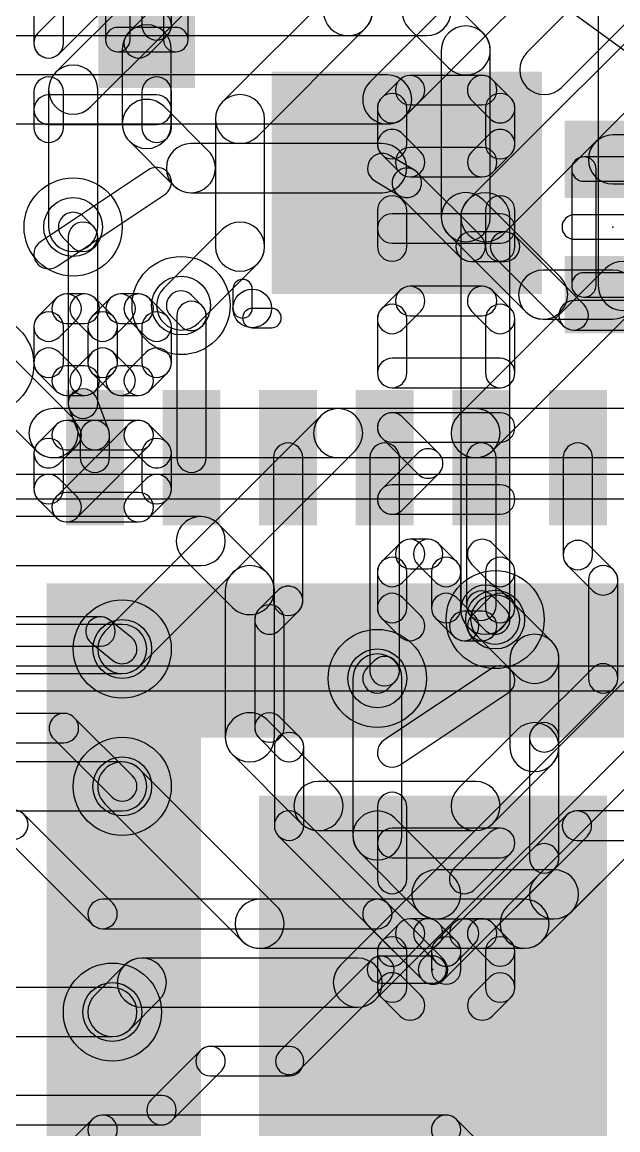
# Model space of a CAD drawing. Extents: x 0 to 2.5, y 0 to 3.1.
# Drawn here: x 0.5023 to 0.6237, y 2.558 to 2.7838 of the extents above; entities that cross this region are included whole.
import ezdxf

# ---------------------------------------------------------------- set-up
doc = ezdxf.new("R2010")
doc.units = 0
for name, color, linetype in [('1', 22, 'CONTINUOUS'), ('15', 6, 'CONTINUOUS'), ('16', 175, 'CONTINUOUS'), ('18', 82, 'CONTINUOUS'), ('19', 53, 'CONTINUOUS'), ('2', 4, 'CONTINUOUS'), ('21', 253, 'CONTINUOUS'), ('22', 253, 'CONTINUOUS'), ('23', 7, 'CONTINUOUS'), ('24', 7, 'CONTINUOUS'), ('31', 253, 'CONTINUOUS'), ('32', 253, 'CONTINUOUS'), ('46', 140, 'CONTINUOUS')]:
    doc.layers.add(name, color=color, linetype=linetype)

# ---------------------------------------------------------------- blocks, each defined once
blk = doc.blocks.new('RECT')
blk.add_solid([(-0.5, -0.5), (0.5, -0.5), (-0.5, 0.5), (0.5, 0.5)])
blk = doc.blocks.new('ROUNDV')
blk.add_circle((0, 0), 0.5)

msp = doc.modelspace()

# ---------------------------------------------------------------- linework, layer by layer
at = {"layer": '1'}
for points in [[(0.632973, 2.866793, 1), (0.633169, 2.871789, 0.267949), (0.356626, 2.726295, 1), (0.360854, 2.723627, -0.267949)], [(0.578976, 2.811574), (0.66559, 2.748582, 1), (0.669119, 2.753434), (0.582505, 2.816426, 1)], [(0.52274, 2.77822), (0.52274, 2.763, 1), (0.53274, 2.763), (0.53274, 2.77822, 1)], [(0.524205, 2.759464), (0.533205, 2.750464, 1), (0.540276, 2.757536), (0.531276, 2.766536, 1)], [(0.53674, 2.749), (0.575732, 2.749, 1), (0.575732, 2.759), (0.53674, 2.759, 1)], [(0.574194, 2.751425), (0.579201, 2.748433, 1), (0.582279, 2.753583), (0.577271, 2.756575, 1)], [(0.595869, 2.740121), (0.582861, 2.753129, 1), (0.578619, 2.748887), (0.591627, 2.735879, 1)], [(0.516861, 2.742121), (0.514861, 2.744121, 1), (0.510619, 2.739879), (0.512619, 2.737879, 1)], [(0.51774, 2.706), (0.51774, 2.74, 1), (0.51174, 2.74), (0.51174, 2.706, 1)], [(0.60074, 2.741), (0.593748, 2.741, 1), (0.593748, 2.735), (0.60074, 2.735, 1)], [(0.616861, 2.726121), (0.602861, 2.740121, 1), (0.598619, 2.735879), (0.612619, 2.721879, 1)], [(0.53898, 2.726003), (0.536861, 2.728121, 1), (0.532619, 2.723879), (0.534737, 2.721761, 1)], [(0.539858, 2.695), (0.539858, 2.723882, 1), (0.533858, 2.723882), (0.533858, 2.695, 1)], [(0.62674, 2.727), (0.61474, 2.727, 1), (0.61474, 2.721), (0.62674, 2.721, 1)], [(0.519979, 2.700628), (0.517546, 2.707061, 1), (0.511934, 2.704939), (0.514367, 2.698506, 1)], [(0.520173, 2.695), (0.520173, 2.699567, 1), (0.514173, 2.699567), (0.514173, 2.695, 1)], [(0.553543, 2.695), (0.553543, 2.665803, 1), (0.559543, 2.665803), (0.559543, 2.695, 1)], [(0.573228, 2.695), (0.573228, 2.651488, 1), (0.579228, 2.651488), (0.579228, 2.695, 1)], [(0.592913, 2.695), (0.592913, 2.664827, 1), (0.598913, 2.664827), (0.598913, 2.695, 1)], [(0.612598, 2.695), (0.612598, 2.675142, 1), (0.618598, 2.675142), (0.618598, 2.695, 1)], [(0.613477, 2.67302), (0.618619, 2.667879, 1), (0.622861, 2.672121), (0.61772, 2.677263, 1)], [(0.61774, 2.67), (0.61774, 2.65, 1), (0.62374, 2.65), (0.62374, 2.67, 1)], [(0.554422, 2.667924), (0.550619, 2.664121, 1), (0.554861, 2.659879), (0.558665, 2.663682, 1)], [(0.593792, 2.662705), (0.596619, 2.659879, 1), (0.600861, 2.664121), (0.598035, 2.666948, 1)], [(0.54974, 2.662), (0.54974, 2.64, 1), (0.55574, 2.64), (0.55574, 2.662, 1)], [(0.48174, 2.656567), (0.518307, 2.656567, 1), (0.518307, 2.662567), (0.48174, 2.662567, 1)], [(0.516426, 2.65723), (0.520859, 2.653663, 1), (0.524621, 2.658337), (0.520188, 2.661904, 1)], [(0.574107, 2.65361), (0.572619, 2.652121, 1), (0.576861, 2.647879), (0.57835, 2.649367, 1)], [(0.618619, 2.652121), (0.606619, 2.640121, 1), (0.610861, 2.635879), (0.622861, 2.647879, 1)], [(0.48174, 2.636882), (0.510858, 2.636882, 1), (0.510858, 2.642882), (0.48174, 2.642882, 1)], [(0.508737, 2.637761), (0.520619, 2.625879, 1), (0.524861, 2.630121), (0.51298, 2.642003, 1)], [(0.550619, 2.637879), (0.554619, 2.633879, 1), (0.558861, 2.638121), (0.554861, 2.642121, 1)], [(0.60574, 2.638), (0.60574, 2.613339, 1), (0.61174, 2.613339), (0.61174, 2.638, 1)], [(0.55374, 2.636), (0.55374, 2.62, 1), (0.55974, 2.62), (0.55974, 2.636, 1)], [(0.48174, 2.617197), (0.500543, 2.617197, 1), (0.500543, 2.623197), (0.48174, 2.623197, 1)], [(0.498422, 2.618076), (0.516619, 2.599879, 1), (0.520861, 2.604121), (0.502665, 2.622318, 1)], [(0.554619, 2.617879), (0.58395, 2.588548, 1), (0.588192, 2.592791), (0.558861, 2.622121, 1)], [(0.61328, 2.622121), (0.58395, 2.592791, 1), (0.588192, 2.588548), (0.617523, 2.617879, 1)], [(0.65674, 2.623), (0.615402, 2.623, 1), (0.615402, 2.617), (0.65674, 2.617, 1)], [(0.606619, 2.61546), (0.58395, 2.592791, 1), (0.588192, 2.588548), (0.610861, 2.611217, 1)], [(0.51874, 2.599), (0.57474, 2.599, 1), (0.57474, 2.605), (0.51874, 2.605, 1)], [(0.572619, 2.599879), (0.58395, 2.588548, 1), (0.588192, 2.592791), (0.576861, 2.604121, 1)], [(0.558685, 2.570055), (0.577354, 2.588725, 1), (0.573465, 2.592614), (0.554796, 2.573945, 1)], [(0.575409, 2.587919), (0.586071, 2.587919, 1), (0.586071, 2.593419), (0.575409, 2.593419, 1)], [(0.532861, 2.559879), (0.542861, 2.569879, 1), (0.538619, 2.574121), (0.528619, 2.564121, 1)], [(0.54074, 2.569), (0.55674, 2.569, 1), (0.55674, 2.575), (0.54074, 2.575, 1)], [(0.482598, 2.559), (0.53074, 2.559, 1), (0.53074, 2.565), (0.482598, 2.565, 1)]]:
    msp.add_lwpolyline(points, format="xyb", close=True, dxfattribs=at)
at = {"layer": '15'}
for points in [[(0.61974, 2.844), (0.61974, 2.73, 1), (0.62974, 2.73), (0.62974, 2.844, 1)], [(0.57374, 2.786), (0.57374, 2.822, 1), (0.56374, 2.822), (0.56374, 2.786, 1)], [(0.516276, 2.766464), (0.546276, 2.796464, 1), (0.539205, 2.803536), (0.509205, 2.773536, 1)], [(0.550276, 2.760464), (0.572276, 2.782464, 1), (0.565205, 2.789536), (0.543205, 2.767536, 1)], [(0.51774, 2.742), (0.51774, 2.77, 1), (0.50774, 2.77), (0.50774, 2.742, 1)], [(0.55174, 2.738), (0.55174, 2.764, 1), (0.54174, 2.764), (0.54174, 2.738, 1)], [(0.538276, 2.722464), (0.550276, 2.734464, 1), (0.543205, 2.741536), (0.531205, 2.729536, 1)], [(0.621205, 2.733536), (0.591205, 2.703536, 1), (0.598276, 2.696464), (0.628276, 2.726464, 1)], [(0.512276, 2.703536), (0.498276, 2.717536, 1), (0.491205, 2.710464), (0.505205, 2.696464, 1)], [(0.59474, 2.705), (0.50874, 2.705, 1), (0.50874, 2.695), (0.59474, 2.695, 1)], [(0.53874, 2.683), (0.49474, 2.683, 1), (0.49474, 2.673), (0.53874, 2.673, 1)], [(0.552276, 2.671536), (0.542276, 2.681536, 1), (0.535205, 2.674464), (0.545205, 2.664464, 1)], [(0.55374, 2.638), (0.55374, 2.668, 1), (0.54374, 2.668), (0.54374, 2.638, 1)], [(0.595205, 2.658464), (0.603205, 2.650464, 1), (0.610276, 2.657536), (0.602276, 2.665536, 1)], [(0.52274, 2.661), (0.48674, 2.661, 1), (0.48674, 2.651), (0.52274, 2.651, 1)], [(0.60174, 2.654), (0.60174, 2.636, 1), (0.61174, 2.636), (0.61174, 2.654, 1)], [(0.566276, 2.627536), (0.552276, 2.641536, 1), (0.545205, 2.634464), (0.559205, 2.620464, 1)], [(0.603205, 2.639536), (0.591205, 2.627536, 1), (0.598276, 2.620464), (0.610276, 2.632464, 1)], [(0.52274, 2.633), (0.48074, 2.633, 1), (0.48074, 2.623), (0.52274, 2.623, 1)], [(0.554276, 2.603536), (0.526276, 2.631536, 1), (0.519205, 2.624464), (0.547205, 2.596464, 1)], [(0.59474, 2.629), (0.56274, 2.629, 1), (0.56274, 2.619), (0.59474, 2.619, 1)], [(0.608276, 2.596464), (0.632276, 2.620464, 1), (0.625205, 2.627536), (0.601205, 2.603536, 1)], [(0.60474, 2.605), (0.55074, 2.605, 1), (0.55074, 2.595), (0.60474, 2.595, 1)]]:
    msp.add_lwpolyline(points, format="xyb", close=True, dxfattribs=at)
at = {"layer": '16'}
for points in [[(0.632973, 2.866793, 1), (0.633169, 2.871789, 0.267949), (0.356626, 2.726295, 1), (0.360854, 2.723627, -0.267949)], [(0.58474, 2.791), (0.42674, 2.791, 1), (0.42674, 2.781), (0.58474, 2.781, 1)], [(0.596276, 2.781536), (0.588276, 2.789536, 1), (0.581205, 2.782464), (0.589205, 2.774464, 1)], [(0.59774, 2.744), (0.59774, 2.778, 1), (0.58774, 2.778), (0.58774, 2.744, 1)], [(0.66074, 2.76078), (0.62274, 2.76078, 1), (0.62274, 2.75078), (0.66074, 2.75078, 1)], [(0.612055, 2.731756), (0.596276, 2.747536, 1), (0.589205, 2.740464), (0.604984, 2.724685, 1)], [(0.62274, 2.73322), (0.60852, 2.73322, 1), (0.60852, 2.72322), (0.62274, 2.72322, 1)], [(0.563205, 2.703536), (0.519205, 2.659536, 1), (0.526276, 2.652464), (0.570276, 2.696464, 1)], [(0.56674, 2.695), (0.63074, 2.695, 1), (0.63074, 2.705), (0.56674, 2.705, 1)], [(0.629205, 2.653536), (0.567205, 2.591536, 1), (0.574276, 2.584464), (0.636276, 2.646464, 1)], [(0.49374, 2.6475), (0.80874, 2.6475, 1), (0.80874, 2.6525), (0.49374, 2.6525, 1)], [(0.48274, 2.623), (0.52274, 2.623, 1), (0.52274, 2.633), (0.48274, 2.633, 1)], [(0.523205, 2.591536), (0.517205, 2.585536, 1), (0.524276, 2.578464), (0.530276, 2.584464, 1)], [(0.57074, 2.593), (0.52674, 2.593, 1), (0.52674, 2.583), (0.57074, 2.583, 1)], [(0.516619, 2.560121), (0.488619, 2.532121, 1), (0.492861, 2.527879), (0.520861, 2.555879, 1)], [(0.58874, 2.561), (0.51874, 2.561, 1), (0.51874, 2.555), (0.58874, 2.555, 1)], [(0.606861, 2.544121), (0.590861, 2.560121, 1), (0.586619, 2.555879), (0.602619, 2.539879, 1)]]:
    msp.add_lwpolyline(points, format="xyb", close=True, dxfattribs=at)
at = {"layer": '19'}
for radius in [0.304381, 0.304281]:
    msp.add_circle((0.633071, 2.554331), radius, dxfattribs=at)
at = {"layer": '2'}
for points in [[(0.580276, 2.764464), (0.620276, 2.804464, 1), (0.613205, 2.811536), (0.573205, 2.771536, 1)], [(0.639205, 2.793536), (0.593205, 2.747536, 1), (0.600276, 2.740464), (0.646276, 2.786464, 1)], [(0.45474, 2.763), (0.57674, 2.763, 1), (0.57674, 2.773), (0.45474, 2.773, 1)], [(0.59174, 2.744), (0.59174, 2.664, 1), (0.60174, 2.664), (0.60174, 2.744, 1)], [(0.593205, 2.660464), (0.595205, 2.658464, 1), (0.602276, 2.665536), (0.600276, 2.667536, 1)], [(0.57974, 2.618), (0.57974, 2.65, 1), (0.56974, 2.65), (0.56974, 2.618, 1)], [(0.625205, 2.627536), (0.607205, 2.609536, 1), (0.614276, 2.602464), (0.632276, 2.620464, 1)], [(0.590276, 2.609536), (0.578276, 2.621536, 1), (0.571205, 2.614464), (0.583205, 2.602464, 1)], [(0.61074, 2.611), (0.58674, 2.611, 1), (0.58674, 2.601), (0.61074, 2.601, 1)], [(0.52074, 2.587), (0.48874, 2.587, 1), (0.48874, 2.577), (0.52074, 2.577, 1)]]:
    msp.add_lwpolyline(points, format="xyb", close=True, dxfattribs=at)
at = {"layer": '21'}
for points in [[(0.549244, 2.725417), (0.549244, 2.729354, 1), (0.545307, 2.729354), (0.545307, 2.725417, 1)], [(0.549244, 2.72148), (0.553181, 2.72148, 1), (0.553181, 2.725417), (0.549244, 2.725417, 1)]]:
    msp.add_lwpolyline(points, format="xyb", close=True, dxfattribs=at)
msp.add_circle((0.549244, 2.725417), 0.003937, dxfattribs=at)
at = {"layer": '22'}
for points in [[(0.639205, 2.811536), (0.605205, 2.777536, 1), (0.612276, 2.770464), (0.646276, 2.804464, 1)], [(0.50474, 2.794115), (0.50474, 2.779436, 1), (0.51074, 2.779436), (0.51074, 2.794115, 1)], [(0.509861, 2.777314), (0.524541, 2.791994, 1), (0.520298, 2.796236), (0.505619, 2.781557, 1)], [(0.526759, 2.790445), (0.526759, 2.783106, 1), (0.532759, 2.783106), (0.532759, 2.790445, 1)], [(0.527638, 2.785227), (0.523968, 2.781557, 1), (0.52821, 2.777314), (0.53188, 2.780984, 1)], [(0.51074, 2.762248), (0.51074, 2.769587, 1), (0.50474, 2.769587), (0.50474, 2.762248, 1)], [(0.532759, 2.762248), (0.532759, 2.769587, 1), (0.526759, 2.769587), (0.526759, 2.762248, 1)], [(0.579861, 2.764106), (0.583531, 2.767776, 1), (0.579289, 2.772018), (0.575619, 2.768348, 1)], [(0.58141, 2.766897), (0.596089, 2.766897, 1), (0.596089, 2.772897), (0.58141, 2.772897, 1)], [(0.593968, 2.767776), (0.597638, 2.764106, 1), (0.60188, 2.768348), (0.59821, 2.772018, 1)], [(0.50774, 2.762918), (0.529759, 2.762918, 1), (0.529759, 2.768918), (0.50774, 2.768918, 1)], [(0.58074, 2.758888), (0.58074, 2.766227, 1), (0.57474, 2.766227), (0.57474, 2.758888, 1)], [(0.596759, 2.766227), (0.596759, 2.758888, 1), (0.602759, 2.758888), (0.602759, 2.766227, 1)], [(0.583531, 2.757339), (0.579861, 2.761009, 1), (0.575619, 2.756766), (0.579289, 2.753096, 1)], [(0.597638, 2.761009), (0.593968, 2.757339, 1), (0.59821, 2.753096), (0.60188, 2.756766, 1)], [(0.596089, 2.758218), (0.58141, 2.758218, 1), (0.58141, 2.752218), (0.596089, 2.752218, 1)], [(0.509404, 2.73397), (0.531423, 2.748649, 1), (0.528095, 2.753641), (0.506076, 2.738962, 1)], [(0.58074, 2.73803), (0.58074, 2.745369, 1), (0.57474, 2.745369), (0.57474, 2.73803, 1)], [(0.602759, 2.73803), (0.602759, 2.745369, 1), (0.596759, 2.745369), (0.596759, 2.73803, 1)], [(0.57774, 2.7387), (0.599759, 2.7387, 1), (0.599759, 2.7447), (0.57774, 2.7447, 1)], [(0.630614, 2.7445), (0.614866, 2.7445, 1), (0.614866, 2.7395), (0.630614, 2.7395, 1)], [(0.579861, 2.721136), (0.583531, 2.724806, 1), (0.579289, 2.729048), (0.575619, 2.725378, 1)], [(0.58141, 2.723927), (0.596089, 2.723927, 1), (0.596089, 2.729927), (0.58141, 2.729927, 1)], [(0.593968, 2.724806), (0.597638, 2.721136, 1), (0.60188, 2.725378), (0.59821, 2.729048, 1)], [(0.509289, 2.727484), (0.505619, 2.723814, 1), (0.509861, 2.719572), (0.513531, 2.723242, 1)], [(0.51508, 2.728363), (0.51141, 2.728363, 1), (0.51141, 2.722363), (0.51508, 2.722363, 1)], [(0.520871, 2.723814), (0.517201, 2.727484, 1), (0.512958, 2.723242), (0.516628, 2.719572, 1)], [(0.520298, 2.727484), (0.516628, 2.723814, 1), (0.520871, 2.719572), (0.524541, 2.723242, 1)], [(0.526089, 2.728363), (0.522419, 2.728363, 1), (0.522419, 2.722363), (0.526089, 2.722363, 1)], [(0.53188, 2.723814), (0.52821, 2.727484, 1), (0.523968, 2.723242), (0.527638, 2.719572, 1)], [(0.58074, 2.712248), (0.58074, 2.723257, 1), (0.57474, 2.723257), (0.57474, 2.712248, 1)], [(0.596759, 2.723257), (0.596759, 2.712248, 1), (0.602759, 2.712248), (0.602759, 2.723257, 1)], [(0.50474, 2.721693), (0.50474, 2.714354, 1), (0.51074, 2.714354), (0.51074, 2.721693, 1)], [(0.52175, 2.714354), (0.52175, 2.721693, 1), (0.51575, 2.721693), (0.51575, 2.714354, 1)], [(0.532759, 2.714354), (0.532759, 2.721693, 1), (0.526759, 2.721693), (0.526759, 2.714354, 1)], [(0.505619, 2.712232), (0.509289, 2.708562, 1), (0.513531, 2.712805), (0.509861, 2.716475, 1)], [(0.517201, 2.708562), (0.520871, 2.712232, 1), (0.516628, 2.716475), (0.512958, 2.712805, 1)], [(0.516628, 2.712232), (0.520298, 2.708562, 1), (0.524541, 2.712805), (0.520871, 2.716475, 1)], [(0.52821, 2.708562), (0.53188, 2.712232, 1), (0.527638, 2.716475), (0.523968, 2.712805, 1)], [(0.51141, 2.707684), (0.51508, 2.707684, 1), (0.51508, 2.713684), (0.51141, 2.713684, 1)], [(0.522419, 2.707684), (0.526089, 2.707684, 1), (0.526089, 2.713684), (0.522419, 2.713684, 1)], [(0.599759, 2.715248), (0.57774, 2.715248, 1), (0.57774, 2.709248), (0.599759, 2.709248, 1)], [(0.509289, 2.701702), (0.505619, 2.698032, 1), (0.509861, 2.69379), (0.513531, 2.69746, 1)], [(0.526089, 2.702581), (0.51141, 2.702581, 1), (0.51141, 2.696581), (0.526089, 2.696581, 1)], [(0.513531, 2.682781), (0.52821, 2.69746, 1), (0.523968, 2.701702), (0.509289, 2.687023, 1)], [(0.53188, 2.698032), (0.52821, 2.701702, 1), (0.523968, 2.69746), (0.527638, 2.69379, 1)], [(0.587201, 2.695927), (0.579861, 2.703266, 1), (0.575619, 2.699024), (0.582958, 2.691684, 1)], [(0.57774, 2.698145), (0.599759, 2.698145, 1), (0.599759, 2.704145), (0.57774, 2.704145, 1)], [(0.50474, 2.695911), (0.50474, 2.688572, 1), (0.51074, 2.688572), (0.51074, 2.695911, 1)], [(0.532759, 2.688572), (0.532759, 2.695911, 1), (0.526759, 2.695911), (0.526759, 2.688572, 1)], [(0.579861, 2.684344), (0.587201, 2.691684, 1), (0.582958, 2.695927), (0.575619, 2.688587, 1)], [(0.505619, 2.68645), (0.509289, 2.682781, 1), (0.513531, 2.687023), (0.509861, 2.690693, 1)], [(0.52821, 2.682781), (0.53188, 2.68645, 1), (0.527638, 2.690693), (0.523968, 2.687023, 1)], [(0.599759, 2.689466), (0.57774, 2.689466, 1), (0.57774, 2.683466), (0.599759, 2.683466, 1)], [(0.51141, 2.681902), (0.526089, 2.681902, 1), (0.526089, 2.687902), (0.51141, 2.687902, 1)], [(0.579289, 2.677484), (0.575619, 2.673814, 1), (0.579861, 2.669572), (0.583531, 2.673242, 1)], [(0.58508, 2.678363), (0.58141, 2.678363, 1), (0.58141, 2.672363), (0.58508, 2.672363, 1)], [(0.590871, 2.673814), (0.587201, 2.677484, 1), (0.582958, 2.673242), (0.586628, 2.669572, 1)], [(0.593968, 2.673242), (0.597638, 2.669572, 1), (0.60188, 2.673814), (0.59821, 2.677484, 1)], [(0.57474, 2.671693), (0.57474, 2.664354, 1), (0.58074, 2.664354), (0.58074, 2.671693, 1)], [(0.59175, 2.664354), (0.59175, 2.671693, 1), (0.58575, 2.671693), (0.58575, 2.664354, 1)], [(0.596759, 2.671693), (0.596759, 2.664354, 1), (0.602759, 2.664354), (0.602759, 2.671693, 1)], [(0.575619, 2.662232), (0.579289, 2.658562, 1), (0.583531, 2.662805), (0.579861, 2.666475, 1)], [(0.594541, 2.662805), (0.590871, 2.666475, 1), (0.586628, 2.662232), (0.590298, 2.658562, 1)], [(0.597638, 2.666475), (0.593968, 2.662805, 1), (0.59821, 2.658562), (0.60188, 2.662232, 1)], [(0.596089, 2.663684), (0.592419, 2.663684, 1), (0.592419, 2.657684), (0.596089, 2.657684, 1)], [(0.579404, 2.632406), (0.601423, 2.647085, 1), (0.598095, 2.652077), (0.576076, 2.637398, 1)], [(0.58074, 2.60912), (0.58074, 2.623799, 1), (0.57474, 2.623799), (0.57474, 2.60912, 1)], [(0.599759, 2.619459), (0.57774, 2.619459, 1), (0.57774, 2.613459), (0.599759, 2.613459, 1)], [(0.594541, 2.606999), (0.60188, 2.614338, 1), (0.597638, 2.618581), (0.590298, 2.611241, 1)], [(0.579289, 2.600138), (0.575619, 2.596469, 1), (0.579861, 2.592226), (0.583531, 2.595896, 1)], [(0.58508, 2.601017), (0.58141, 2.601017, 1), (0.58141, 2.595017), (0.58508, 2.595017, 1)], [(0.590871, 2.596469), (0.587201, 2.600138, 1), (0.582958, 2.595896), (0.586628, 2.592226, 1)], [(0.590298, 2.600138), (0.586628, 2.596469, 1), (0.590871, 2.592226), (0.594541, 2.595896, 1)], [(0.596089, 2.601017), (0.592419, 2.601017, 1), (0.592419, 2.595017), (0.596089, 2.595017, 1)], [(0.60188, 2.596469), (0.59821, 2.600138, 1), (0.593968, 2.595896), (0.597638, 2.592226, 1)], [(0.57474, 2.594347), (0.57474, 2.587008, 1), (0.58074, 2.587008), (0.58074, 2.594347, 1)], [(0.58575, 2.594347), (0.58575, 2.590677, 1), (0.59175, 2.590677), (0.59175, 2.594347, 1)], [(0.602759, 2.587008), (0.602759, 2.594347, 1), (0.596759, 2.594347), (0.596759, 2.587008, 1)], [(0.575619, 2.584886), (0.579289, 2.581217, 1), (0.583531, 2.585459), (0.579861, 2.589129, 1)], [(0.59821, 2.581217), (0.60188, 2.584886, 1), (0.597638, 2.589129), (0.593968, 2.585459, 1)]]:
    msp.add_lwpolyline(points, format="xyb", close=True, dxfattribs=at)
at = {"layer": '23'}
for points in [[(0.524335, 2.780189), (0.524335, 2.803811, 1), (0.519335, 2.803811), (0.519335, 2.780189, 1)], [(0.531146, 2.803811), (0.531146, 2.780189, 1), (0.536146, 2.780189), (0.536146, 2.803811, 1)], [(0.533646, 2.782689), (0.521835, 2.782689, 1), (0.521835, 2.777689), (0.533646, 2.777689, 1)], [(0.487646, 2.686594), (0.684496, 2.686594, 1), (0.684496, 2.691594), (0.487646, 2.691594, 1)]]:
    msp.add_lwpolyline(points, format="xyb", close=True, dxfattribs=at)
msp.add_point((0.586071, 2.590669), dxfattribs=at)
at = {"layer": '24'}
for points in [[(0.628646, 2.756311), (0.616835, 2.756311, 1), (0.616835, 2.751311), (0.628646, 2.751311, 1)], [(0.614335, 2.753811), (0.614335, 2.730189, 1), (0.619335, 2.730189), (0.619335, 2.753811, 1)], [(0.616835, 2.727689), (0.628646, 2.727689, 1), (0.628646, 2.732689), (0.616835, 2.732689, 1)]]:
    msp.add_lwpolyline(points, format="xyb", close=True, dxfattribs=at)
msp.add_point((0.62274, 2.742), dxfattribs=at)
at = {"layer": '46'}
msp.add_lwpolyline([(0.633084, 2.908661, 1), (0.633057, 3.008661, 0.32219), (0.202598, 2.698978, 1), (0.297402, 2.667163, -0.32219)], format="xyb", close=True, dxfattribs=at)

# ---------------------------------------------------------------- block references
at = {"layer": '1', "rotation": 270}
for p, xscale, yscale in [((0.52774, 2.77822), 0.015748, 0.019685), ((0.586071, 2.590669), 0.070866, 0.070866)]:
    msp.add_blockref('RECT', p, dxfattribs=dict(at, xscale=xscale, yscale=yscale))
at = {"layer": '1'}
for p, xscale, yscale in [((0.58074, 2.751008), 0.055118, 0.045276), ((0.517173, 2.695), 0.011811, 0.027559), ((0.536858, 2.695), 0.011811, 0.027559), ((0.556543, 2.695), 0.011811, 0.027559), ((0.576228, 2.695), 0.011811, 0.027559), ((0.595913, 2.695), 0.011811, 0.027559), ((0.615598, 2.695), 0.011811, 0.027559)]:
    msp.add_blockref('RECT', p, dxfattribs=dict(at, xscale=xscale, yscale=yscale))
at = {"layer": '16', "xscale": 0.015748, "yscale": 0.019685, "rotation": 90}
for p in [(0.62274, 2.75578), (0.62274, 2.72822)]:
    msp.add_blockref('RECT', p, dxfattribs=at)
at = {"layer": '18'}
for p, xscale, yscale in [((0.51274, 2.742), 0.02, 0.02), ((0.51274, 2.742), 0.02, 0.02), ((0.51274, 2.742), 0.012, 0.012), ((0.51274, 2.742), 0.012, 0.012), ((0.53474, 2.726), 0.02, 0.02), ((0.53474, 2.726), 0.02, 0.02), ((0.53474, 2.726), 0.012, 0.012), ((0.53474, 2.726), 0.012, 0.012), ((0.49474, 2.714), 0.02, 0.02), ((0.49474, 2.714), 0.02, 0.02), ((0.59874, 2.662), 0.02, 0.02), ((0.59874, 2.662), 0.02, 0.02), ((0.59874, 2.662), 0.012, 0.012), ((0.59874, 2.662), 0.012, 0.012), ((0.52274, 2.656), 0.02, 0.02), ((0.52274, 2.656), 0.02, 0.02), ((0.52274, 2.656), 0.012, 0.012), ((0.52274, 2.656), 0.012, 0.012), ((0.57474, 2.65), 0.02, 0.02), ((0.57474, 2.65), 0.02, 0.02), ((0.57474, 2.65), 0.012, 0.012), ((0.57474, 2.65), 0.012, 0.012), ((0.52274, 2.628), 0.02, 0.02), ((0.52274, 2.628), 0.02, 0.02), ((0.52274, 2.628), 0.012, 0.012), ((0.52274, 2.628), 0.012, 0.012), ((0.52074, 2.582), 0.02, 0.02), ((0.52074, 2.582), 0.02, 0.02), ((0.52074, 2.582), 0.012, 0.012), ((0.52074, 2.582), 0.012, 0.012)]:
    msp.add_blockref('ROUNDV', p, dxfattribs=dict(at, xscale=xscale, yscale=yscale))
at = {"layer": '21', "rotation": 270}
for p, xscale, yscale in [((0.523079, 2.590669), 0.15748, 0.031496), ((0.586071, 2.653661), 0.031496, 0.15748)]:
    msp.add_blockref('RECT', p, dxfattribs=dict(at, xscale=xscale, yscale=yscale))
at = {"layer": '31', "rotation": 270}
for p, xscale, yscale in [((0.52774, 2.77822), 0.013748, 0.017685), ((0.568354, 2.608386), 0.027559, 0.027559), ((0.603787, 2.608386), 0.027559, 0.027559), ((0.568354, 2.572953), 0.027559, 0.027559), ((0.603787, 2.572953), 0.027559, 0.027559)]:
    msp.add_blockref('RECT', p, dxfattribs=dict(at, xscale=xscale, yscale=yscale))
at = {"layer": '31'}
for p, xscale, yscale in [((0.58074, 2.751008), 0.053118, 0.043276), ((0.517173, 2.695), 0.009811, 0.025559), ((0.536858, 2.695), 0.009811, 0.025559), ((0.556543, 2.695), 0.009811, 0.025559), ((0.576228, 2.695), 0.009811, 0.025559), ((0.595913, 2.695), 0.009811, 0.025559), ((0.615598, 2.695), 0.009811, 0.025559)]:
    msp.add_blockref('RECT', p, dxfattribs=dict(at, xscale=xscale, yscale=yscale))
at = {"layer": '32', "xscale": 0.013748, "yscale": 0.017685, "rotation": 90}
for p in [(0.62274, 2.75578), (0.62274, 2.72822)]:
    msp.add_blockref('RECT', p, dxfattribs=at)

doc.saveas('drawing.dxf')
